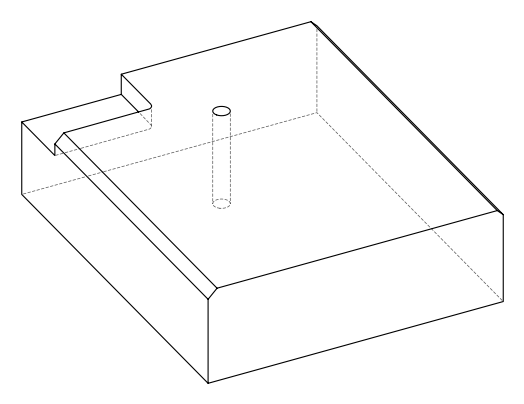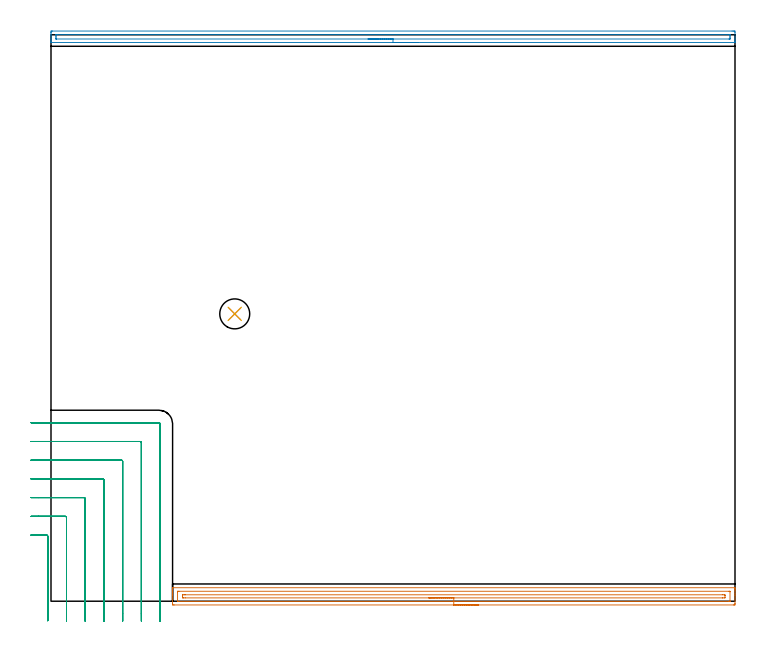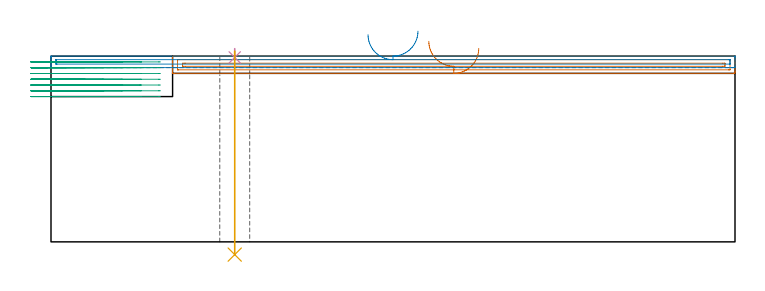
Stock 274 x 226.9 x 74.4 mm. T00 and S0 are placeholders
(PLAN: 5 operations, 3 tool changes, 20 min)
(1 AREA_MILL | FG_CHAMFER_SURFACE | UGT0205_001 | 5.59 min | 5473 mm3)
(2 AREA_MILL_1 | FG_CHAMFER_SURFACE_1 | UGT0205_001 | 4.56 min | 2904 mm3)
(3 MILL_CORNER_NOTCH_RECTANGULAR | CORNER_NOTCH_RECTANGULAR | NXT0201_013 | Follow Part, ap 2.5, ae 75% | 9.51 min | 60152 mm3)
(4 SPOT_DRILL | STEP1HOLE | NXT0321_9005460120000 | 0.03 min | 2 mm3)
(5 DRILL_THROUGH_HOLE_INTO_CENTER | STEP1HOLE | UGT0301_515 | 0.33 min | 8397 mm3)
(TOOL UGT0205_001 | Chamfer Mill 20 x 3 x 45 deg. | D20 FL50 Z2)
(TOOL NXT0201_013 | ENDMILL 10mm | D10 FL30 Z4)
(TOOL NXT0321_9005460120000 | NC Spot Drill, 142deg, 12mm, Carbide, Uncoated | D12 PA142 FL30 Z2)
(TOOL UGT0301_515 | Carbide Drill 12.0 mm | D12 PA118 FL101 Z2)
(OP 1 AREA_MILL)
G17 G21 G94 G90
T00 M6
G54
G17 G0 G90 X171.35 Y-1.5 S1061 M3
G43 Z84.4 H0
Z77.5
G94 G1 X171.312 Z76.628 F250.
X171.198 Z75.764
X171.009 Z74.912
X170.747 Z74.08
X170.413 Z73.274
X170.01 Z72.5
X169.542 Z71.764
X169.01 Z71.072
X168.421 Z70.429
X167.778 Z69.84
X167.086 Z69.308
X166.35 Z68.84
X165.576 Z68.437
X164.77 Z68.103
X163.938 Z67.841
X163.086 Z67.652
X162.222 Z67.538
X161.35 Z67.5
X49.31
X48.924 Y-1.497 Z67.501
X48.71 Y-1.492 Z67.505
X48.7 Y-1.118 Z67.879
Y2.388 Z71.382
Y2.944 Z71.941
Y3.265 Z72.261
Y3.821 Z72.817
Y4.141 Z73.136
Y4.783 Z73.782
Y5.12 Z74.12
X48.702 Y5.262 Z74.254
X48.71 Y5.398 Z74.388
X48.863 Y5.4 Z74.4
X273.837
X273.99 Y5.398 Z74.388
X273.998 Y5.262 Z74.254
X274. Y5.12 Z74.12
Y4.782 Z73.782
Y4.141 Z73.136
Y2.944 Z71.941
Y2.388 Z71.382
Y-0.84 Z68.157
X273.997 Y-1.118 Z67.879
X273.99 Y-1.492 Z67.505
X273.776 Y-1.497 Z67.501
X273.39 Y-1.5 Z67.5
X161.35
Y-0.086 Z68.914
X51.095 Y-0.085 Z68.915
X50.935 Y-0.084 Z68.916
X50.747 Y-0.079 Z68.921
X50.709 Y-0.077 Z68.923
X50.705 Y-0.051 Z68.949
X50.702 Y-0.022 Z68.978
X50.7 Y0.146 Z69.146
X50.701 Y3.782 Z72.782
X50.703 Y3.885 Z72.885
X50.709 Y3.954 Z72.954
X50.714 Y3.979 Z72.979
X50.729 Y3.981 Z72.981
X51.095 Y3.985 Z72.985
X51.254 Y3.986 Z72.986
X271.605 Y3.985 Z72.985
X271.765 Y3.984 Z72.984
X271.953 Y3.979 Z72.979
X271.991 Y3.977 Z72.977
X271.995 Y3.951 Z72.951
X271.998 Y3.922 Z72.922
X272. Y3.754 Z72.754
X271.999 Y0.118 Z69.118
X271.997 Y0.015 Z69.015
X271.991 Y-0.054 Z68.946
X271.986 Y-0.079 Z68.921
X271.971 Y-0.081 Z68.919
X271.605 Y-0.085 Z68.915
X271.446 Y-0.086 Z68.914
X161.35
Y1.328 Z70.328
X53.773 Y1.329 Z70.329
X53.064 Y1.332 Z70.332
X52.881 Y1.335 Z70.335
X52.71 Y1.341 Z70.341
X52.705 Y1.512 Z70.512
X52.702 Y1.687 Z70.687
X52.705 Y2.388 Z71.388
X52.707 Y2.559 Z71.559
X52.881 Y2.564 Z71.564
X53.588 Y2.57 Z71.57
X53.773 Y2.571 Z71.571
X268.927
X269.636 Y2.568 Z71.568
X269.819 Y2.565 Z71.565
X269.99 Y2.559 Z71.559
X269.995 Y2.388 Z71.388
X269.998 Y2.213 Z71.213
X269.995 Y1.512 Z70.512
X269.993 Y1.341 Z70.341
X269.819 Y1.336 Z70.336
X269.112 Y1.33 Z70.33
X268.927 Y1.329 Z70.329
X161.35 Y1.328 Z70.328
X160.478 Z70.367
X159.614 Z70.48
X158.762 Z70.669
X157.93 Z70.932
X157.124 Z71.265
X156.35 Z71.668
X155.614 Z72.137
X154.922 Z72.668
X154.279 Z73.257
X153.69 Z73.901
X153.158 Z74.593
X152.69 Z75.328
X152.287 Z76.102
X151.953 Z76.908
X151.691 Z77.74
X151.502 Z78.592
X151.388 Z79.457
X151.35 Z80.328
G0 Z84.4
M5
M2
(OP 2 AREA_MILL_1)
G17 G21 G94 G90
T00 M6
G54
G17 G0 G90 X147. Y223.8 S1061 M3
G43 Z84.4 H0
G94 G1 X146.962 Z83.528 F250.
X146.848 Z82.663
X146.659 Z81.812
X146.397 Z80.98
X146.063 Z80.174
X145.66 Z79.4
X145.192 Z78.664
X144.66 Z77.972
X144.071 Z77.329
X143.428 Z76.739
X142.736 Z76.208
X142. Z75.74
X141.226 Z75.337
X140.42 Z75.003
X139.588 Z74.741
X138.736 Z74.552
X137.872 Z74.438
X137. Z74.4
X0.183
X0.009 Y223.803 Z74.388
X0. Y223.834 Z74.357
Y224.231 Z73.968
Y224.486 Z73.713
Y225.213 Z72.982
Y226.463 Z71.734
Y226.987 Z71.208
Y227.612 Z70.584
X0.003 Y227.874 Z70.322
X0.009 Y228.391 Z69.805
X0.105 Y228.394 Z69.803
X0.63 Y228.4 Z69.8
X272.839
X273.37 Y228.399 Z69.801
X273.895 Y228.394 Z69.803
X273.992 Y228.391 Z69.805
X274. Y227.874 Z70.322
Y225.213 Z72.982
Y224.487 Z73.713
Y224.231 Z73.968
Y223.834 Z74.357
X273.991 Y223.803 Z74.388
X273.817 Y223.8 Z74.4
X137.
Y225.214 Z72.986
X2.195 Y225.215 Z72.985
X2.084 Y225.216 Z72.984
X2.03 Y225.219 Z72.981
X2.01 Y225.221 Z72.979
X2.008 Y225.239 Z72.961
X2.003 Y225.358 Z72.842
X2. Y225.628 Z72.572
Y226.1 Z72.1
X2.001 Y226.514 Z71.686
X2.008 Y226.93 Z71.27
X2.01 Y226.98 Z71.22
X2.029 Y226.982 Z71.218
X2.084 Y226.984 Z71.216
X2.195 Y226.985 Z71.215
X2.419 Y226.986 Z71.214
X271.805
X271.916 Y226.984 Z71.216
X271.971 Y226.982 Z71.218
X271.99 Y226.979 Z71.221
X271.992 Y226.961 Z71.239
X271.997 Y226.842 Z71.358
X272. Y226.572 Z71.628
Y226.1 Z72.1
X271.999 Y225.686 Z72.514
X271.992 Y225.27 Z72.93
X271.99 Y225.22 Z72.98
X271.971 Y225.218 Z72.982
X271.916 Y225.216 Z72.984
X271.805 Y225.215 Z72.985
X271.581 Y225.214 Z72.986
X137.
X136.128 Z73.024
X135.264 Z73.138
X134.412 Z73.327
X133.58 Z73.589
X132.774 Z73.923
X132. Z74.326
X131.264 Z74.794
X130.572 Z75.325
X129.929 Z75.915
X129.34 Z76.558
X128.808 Z77.25
X128.34 Z77.986
X127.937 Z78.76
X127.603 Z79.566
X127.341 Z80.398
X127.152 Z81.249
X127.038 Z82.114
X127. Z82.986
G0 Z84.4
M5
M2
(OP 3 MILL_CORNER_NOTCH_RECTANGULAR)
G17 G21 G94 G90
T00 M6
G54
G17 G0 G90 X-1.3 Y-7.828 S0 M3
G43 Z84.4 H0
Z72.086
G94 G1 Y-4.828 F250.
Y26.004 F500.
G3 X-1.796 Y26.5 R0.5
G1 X-5.
X-8. F250.
G0 Z84.4
X6.206 Y-8.
Z72.086
G1 X6.2 Y-5.
Y-4.92 F500.
Y33.504
G3 X5.704 Y34. R0.5
G1 X-5.
X-8. F250.
G0 Z84.4
X13.708 Y-8.
Z72.086
G1 X13.7 Y-5.
Y-4.92 F500.
Y41.003
G3 X13.203 Y41.5 R0.5
G1 X-5.
X-8. F250.
G0 Z84.4
X21.211 Y-8.
Z72.086
G1 X21.2 Y-5.
Y-4.92 F500.
Y48.503
G3 X20.703 Y49. R0.5
G1 X-5.
X-8. F250.
G0 Z84.4
X28.716 Y-8.
Z72.086
G1 X28.7 Y-5.
Y-4.92 F500.
Y56.003
G3 X28.203 Y56.5 R0.5
G1 X-5.
X-8. F250.
G0 Z84.4
X36.232 Y-8.
Z72.086
G1 X36.2 Y-5.
Y-4.92 F500.
Y63.503
G3 X35.703 Y64. R0.5
G1 X-5.
X-8. F250.
G0 Z84.4
X43.7 Y-7.92
Z72.086
G1 Y-4.92
Y71.003 F500.
G3 X43.203 Y71.5 R0.5
G1 X-5.
X-8. F250.
G0 Z84.4
X-1.3 Y-7.828
Z69.771
G1 Y-4.828
Y26.004 F500.
G3 X-1.796 Y26.5 R0.5
G1 X-5.
X-8. F250.
G0 Z84.4
X6.2 Y-8.
Z69.771
G1 Y-5.
Y33.504 F500.
G3 X5.704 Y34. R0.5
G1 X-5.
X-8. F250.
G0 Z84.4
X13.7 Y-8.
Z69.771
G1 Y-5.
Y41.003 F500.
G3 X13.203 Y41.5 R0.5
G1 X-5.
X-8. F250.
G0 Z84.4
X21.2 Y-8.
Z69.771
G1 Y-5.
Y48.503 F500.
G3 X20.703 Y49. R0.5
G1 X-5.
X-8. F250.
G0 Z84.4
X28.7 Y-8.
Z69.771
G1 Y-5.
Y56.003 F500.
G3 X28.203 Y56.5 R0.5
G1 X-5.
X-8. F250.
G0 Z84.4
X36.2 Y-8.
Z69.771
G1 Y-5.
Y63.503 F500.
G3 X35.703 Y64. R0.5
G1 X-5.
X-8. F250.
G0 Z84.4
X43.7 Y-8.
Z69.771
G1 Y-5.
Y71.003 F500.
G3 X43.203 Y71.5 R0.5
G1 X-5.
X-8. F250.
G0 Z84.4
X-1.3 Y-7.828
Z67.457
G1 Y-4.828
Y26.004 F500.
G3 X-1.796 Y26.5 R0.5
G1 X-5.
X-8. F250.
G0 Z84.4
X6.2 Y-8.
Z67.457
G1 Y-5.
Y33.504 F500.
G3 X5.704 Y34. R0.5
G1 X-5.
X-8. F250.
G0 Z84.4
X13.7 Y-8.
Z67.457
G1 Y-5.
Y41.003 F500.
G3 X13.203 Y41.5 R0.5
G1 X-5.
X-8. F250.
G0 Z84.4
X21.2 Y-8.
Z67.457
G1 Y-5.
Y48.503 F500.
G3 X20.703 Y49. R0.5
G1 X-5.
X-8. F250.
G0 Z84.4
X28.7 Y-8.
Z67.457
G1 Y-5.
Y56.003 F500.
G3 X28.203 Y56.5 R0.5
G1 X-5.
X-8. F250.
G0 Z84.4
X36.2 Y-8.
Z67.457
G1 Y-5.
Y63.503 F500.
G3 X35.703 Y64. R0.5
G1 X-5.
X-8. F250.
G0 Z84.4
X43.7 Y-8.
Z67.457
G1 Y-5.
Y71.003 F500.
G3 X43.203 Y71.5 R0.5
G1 X-5.
X-8. F250.
G0 Z84.4
X-1.3 Y-7.828
Z65.143
G1 Y-4.828
Y26.004 F500.
G3 X-1.796 Y26.5 R0.5
G1 X-5.
X-8. F250.
G0 Z84.4
X6.2 Y-8.
Z65.143
G1 Y-5.
Y33.504 F500.
G3 X5.704 Y34. R0.5
G1 X-5.
X-8. F250.
G0 Z84.4
X13.7 Y-8.
Z65.143
G1 Y-5.
Y41.003 F500.
G3 X13.203 Y41.5 R0.5
G1 X-5.
X-8. F250.
G0 Z84.4
X21.2 Y-8.
Z65.143
G1 Y-5.
Y48.503 F500.
G3 X20.703 Y49. R0.5
G1 X-5.
X-8. F250.
G0 Z84.4
X28.7 Y-8.
Z65.143
G1 Y-5.
Y56.003 F500.
G3 X28.203 Y56.5 R0.5
G1 X-5.
X-8. F250.
G0 Z84.4
X36.2 Y-8.
Z65.143
G1 Y-5.
Y63.503 F500.
G3 X35.703 Y64. R0.5
G1 X-5.
X-8. F250.
G0 Z84.4
X43.7 Y-8.
Z65.143
G1 Y-5.
Y71.003 F500.
G3 X43.203 Y71.5 R0.5
G1 X-5.
X-8. F250.
G0 Z84.4
X-1.3 Y-7.828
Z62.829
G1 Y-4.828
Y26.004 F500.
G3 X-1.796 Y26.5 R0.5
G1 X-5.
X-8. F250.
G0 Z84.4
X6.2 Y-8.
Z62.829
G1 Y-5.
Y33.504 F500.
G3 X5.704 Y34. R0.5
G1 X-5.
X-8. F250.
G0 Z84.4
X13.7 Y-8.
Z62.829
G1 Y-5.
Y41.003 F500.
G3 X13.203 Y41.5 R0.5
G1 X-5.
X-8. F250.
G0 Z84.4
X21.2 Y-8.
Z62.829
G1 Y-5.
Y48.503 F500.
G3 X20.703 Y49. R0.5
G1 X-5.
X-8. F250.
G0 Z84.4
X28.7 Y-8.
Z62.829
G1 Y-5.
Y56.003 F500.
G3 X28.203 Y56.5 R0.5
G1 X-5.
X-8. F250.
G0 Z84.4
X36.2 Y-8.
Z62.829
G1 Y-5.
Y63.503 F500.
G3 X35.703 Y64. R0.5
G1 X-5.
X-8. F250.
G0 Z84.4
X43.7 Y-8.
Z62.829
G1 Y-5.
Y71.003 F500.
G3 X43.203 Y71.5 R0.5
G1 X-5.
X-8. F250.
G0 Z84.4
X-1.3 Y-7.828
Z60.514
G1 Y-4.828
Y26.004 F500.
G3 X-1.796 Y26.5 R0.5
G1 X-5.
X-8. F250.
G0 Z84.4
X6.2 Y-8.
Z60.514
G1 Y-5.
Y33.504 F500.
G3 X5.704 Y34. R0.5
G1 X-5.
X-8. F250.
G0 Z84.4
X13.7 Y-8.
Z60.514
G1 Y-5.
Y41.003 F500.
G3 X13.203 Y41.5 R0.5
G1 X-5.
X-8. F250.
G0 Z84.4
X21.2 Y-8.
Z60.514
G1 Y-5.
Y48.503 F500.
G3 X20.703 Y49. R0.5
G1 X-5.
X-8. F250.
G0 Z84.4
X28.7 Y-8.
Z60.514
G1 Y-5.
Y56.003 F500.
G3 X28.203 Y56.5 R0.5
G1 X-5.
X-8. F250.
G0 Z84.4
X36.2 Y-8.
Z60.514
G1 Y-5.
Y63.503 F500.
G3 X35.703 Y64. R0.5
G1 X-5.
X-8. F250.
G0 Z84.4
X43.7 Y-8.
Z60.514
G1 Y-5.
Y71.003 F500.
G3 X43.203 Y71.5 R0.5
G1 X-5.
X-8. F250.
G0 Z84.4
X-1.3 Y-7.828
Z58.2
G1 Y-4.828
Y26.004 F500.
G3 X-1.796 Y26.5 R0.5
G1 X-5.
X-8. F250.
G0 Z84.4
X6.2 Y-8.
Z58.2
G1 Y-5.
Y33.504 F500.
G3 X5.704 Y34. R0.5
G1 X-5.
X-8. F250.
G0 Z84.4
X13.7 Y-8.
Z58.2
G1 Y-5.
Y41.003 F500.
G3 X13.203 Y41.5 R0.5
G1 X-5.
X-8. F250.
G0 Z84.4
X21.2 Y-8.
Z58.2
G1 Y-5.
Y48.503 F500.
G3 X20.703 Y49. R0.5
G1 X-5.
X-8. F250.
G0 Z84.4
X28.7 Y-8.
Z58.2
G1 Y-5.
Y56.003 F500.
G3 X28.203 Y56.5 R0.5
G1 X-5.
X-8. F250.
G0 Z84.4
X36.2 Y-8.
Z58.2
G1 Y-5.
Y63.503 F500.
G3 X35.703 Y64. R0.5
G1 X-5.
X-8. F250.
G0 Z84.4
X43.7 Y-8.
Z58.2
G1 Y-5.
Y71.003 F500.
G3 X43.203 Y71.5 R0.5
G1 X-5.
X-8. F250.
G0 Z84.4
M5
M2
(OP 4 SPOT_DRILL)
G17 G21 G94 G90
T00 M6
G54
G17 G0 G90 X73.6 Y115.1 S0 M3
G43 Z84.4 H0
G94 G81 G98 Z73.884 F250. R77.4
G80
M5
M2
(OP 5 DRILL_THROUGH_HOLE_INTO_CENTER)
G17 G21 G94 G90
T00 M6
G54
G17 G0 G90 X73.6 Y115.1 S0 M3
G43 Z84.4 H0
G94 G73 G98 Z-5.105 F250. Q11.358 R76.4
G80
M5
M2
